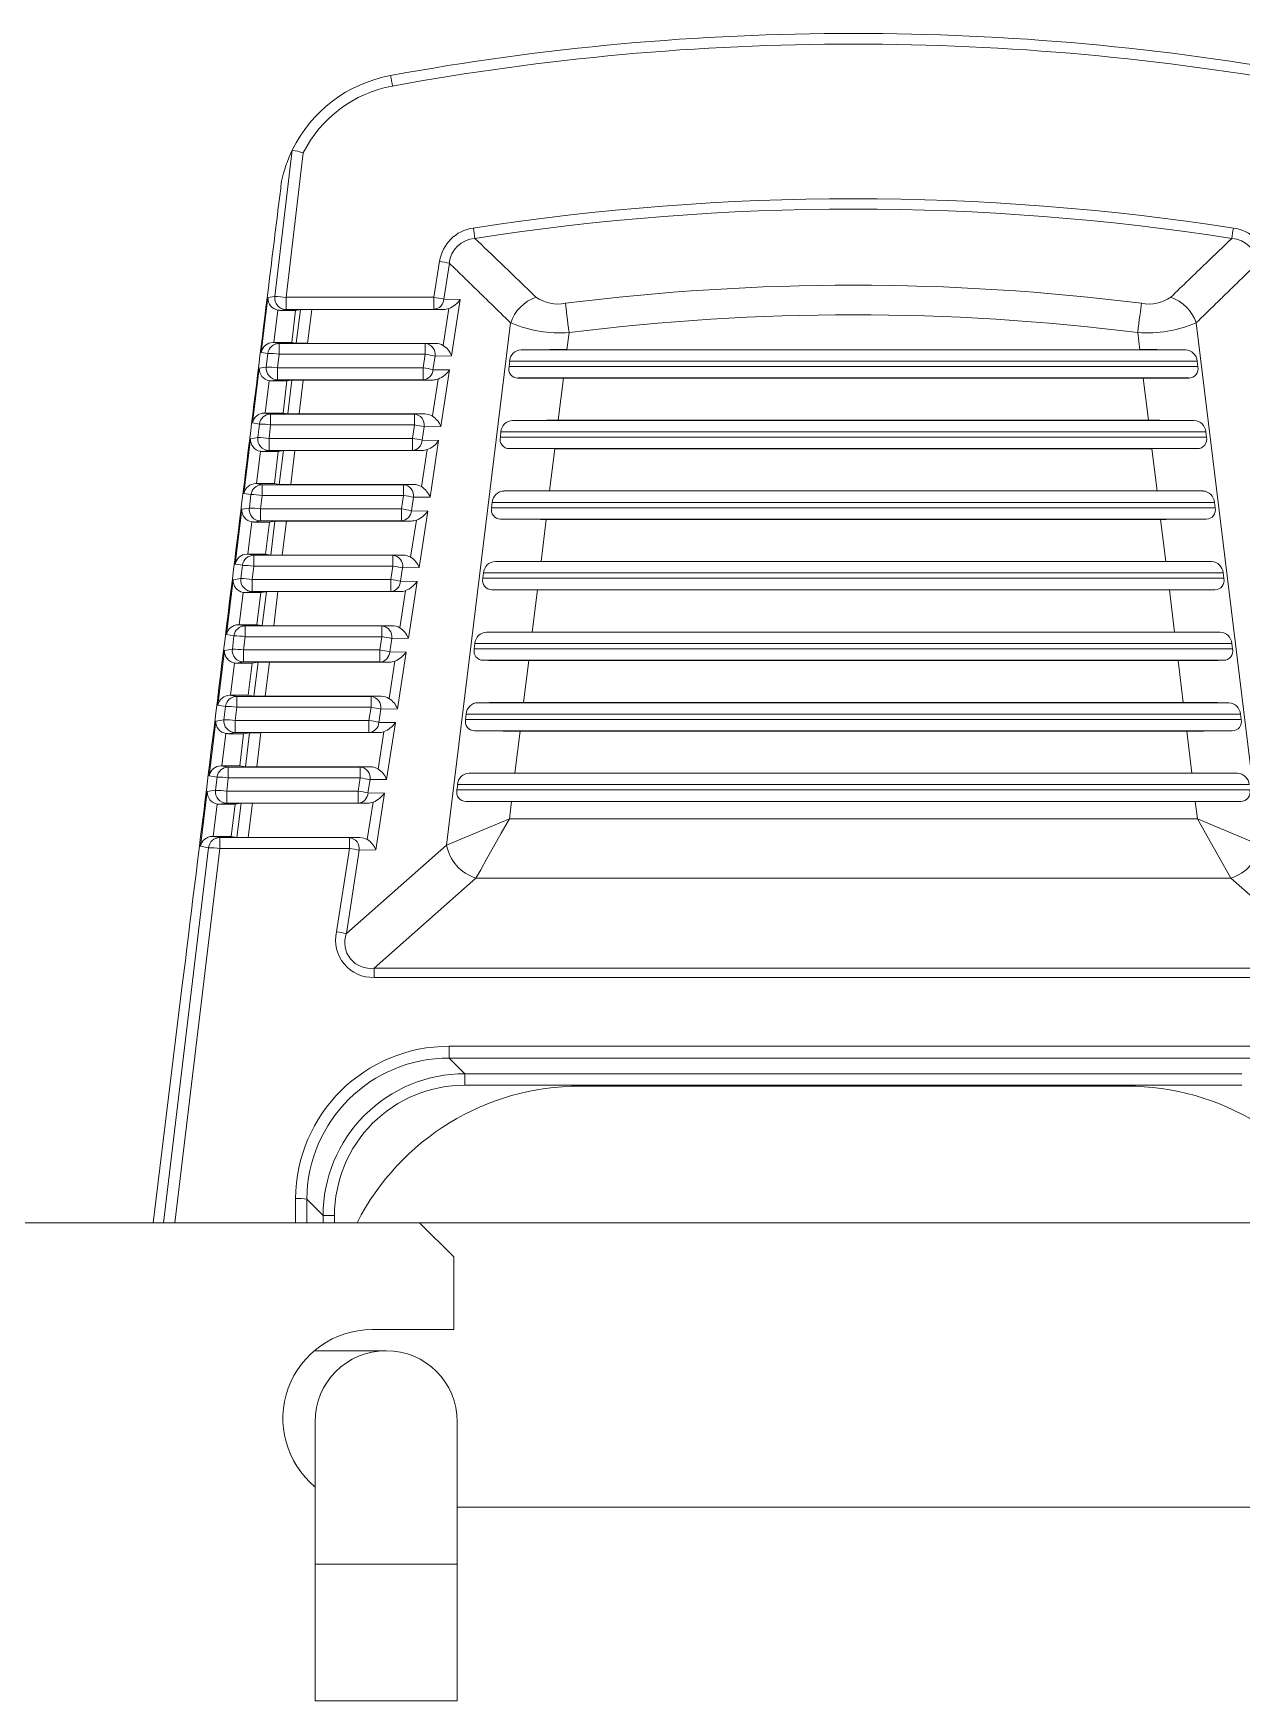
# Model space of a CAD drawing. Extents: x 7 to 113, y 1 to 87.
# Drawn here: x 48.288 to 49.349, y 40.438 to 41.903 of the extents above; entities that cross this region are included whole.
import ezdxf

# ---------------------------------------------------------------- set-up
doc = ezdxf.new("R2010")
doc.units = 0
doc.header["$MEASUREMENT"] = 0
doc.layers.add('OBJECT', color=7, linetype='CONTINUOUS')

msp = doc.modelspace()

# ---------------------------------------------------------------- linework, layer by layer
at = {"layer": 'OBJECT', "lineweight": 15}
for p, q in [((48.5, 41.6719), (48.5154, 41.8006)), ((48.5251, 41.7982), (48.5099, 41.6713)), ((48.6399, 41.6713), (48.6448, 41.7029)), ((48.6534, 41.7013), (48.6485, 41.6697)), ((48.4881, 41.6229), (48.494, 41.671)), ((48.494, 41.671), (48.5, 41.6719)), ((48.5099, 41.6713), (48.6399, 41.6713)), ((48.5099, 41.6713), (48.5099, 41.6607)), ((48.6399, 41.6713), (48.6399, 41.6607)), ((48.6485, 41.6697), (48.663, 41.6695)), ((48.663, 41.6695), (48.6554, 41.6199)), ((48.5027, 41.66), (48.4993, 41.6316)), ((48.5099, 41.6607), (48.5045, 41.6598)), ((48.5183, 41.6598), (48.5045, 41.6598)), ((48.6399, 41.6607), (48.5099, 41.6607)), ((48.5149, 41.6316), (48.5183, 41.6598)), ((48.5183, 41.6598), (48.5225, 41.6605)), ((48.5189, 41.6309), (48.5225, 41.6605)), ((48.5325, 41.6606), (48.5289, 41.6308)), ((48.5325, 41.6606), (48.6484, 41.6606)), ((48.6484, 41.6606), (48.6399, 41.6607)), ((48.648, 41.629), (48.653, 41.6614)), ((48.6509, 41.19), (48.7072, 41.6488)), ((48.7585, 41.6403), (48.7567, 41.6252)), ((49.2581, 41.6403), (49.2599, 41.6252)), ((49.3657, 41.19), (49.3094, 41.6488)), ((48.494, 41.6219), (48.4881, 41.6229)), ((48.4925, 41.61), (48.494, 41.6219)), ((48.4985, 41.6316), (48.5039, 41.6307)), ((48.4985, 41.6316), (48.4993, 41.6316)), ((48.4993, 41.6316), (48.5149, 41.6316)), ((48.5039, 41.6212), (48.5024, 41.6093)), ((48.5039, 41.6307), (48.5039, 41.6212)), ((48.5039, 41.6307), (48.6322, 41.6307)), ((48.6322, 41.6212), (48.5039, 41.6212)), ((48.5189, 41.6309), (48.5149, 41.6316)), ((48.6414, 41.6308), (48.5289, 41.6308)), ((48.6304, 41.6093), (48.6322, 41.6212)), ((48.6322, 41.6307), (48.6414, 41.6308)), ((48.6322, 41.6212), (48.6322, 41.6307)), ((48.7166, 41.6251), (49.3, 41.6251)), ((49.2599, 41.6252), (48.7567, 41.6252)), ((48.4805, 41.5609), (48.4864, 41.609)), ((48.4864, 41.609), (48.4925, 41.61)), ((48.5024, 41.6093), (48.5024, 41.5988)), ((48.5024, 41.6093), (48.6304, 41.6093)), ((48.6304, 41.5988), (48.6304, 41.6093)), ((48.6408, 41.6196), (48.639, 41.6077)), ((48.639, 41.6077), (48.6535, 41.6075)), ((48.6554, 41.6199), (48.6408, 41.6196)), ((48.6535, 41.6075), (48.6459, 41.5578)), ((48.7058, 41.6104), (48.7064, 41.6151)), ((48.7058, 41.6104), (49.3109, 41.6104)), ((49.3103, 41.6151), (48.7064, 41.6151)), ((49.3109, 41.6104), (49.3103, 41.6151)), ((48.4951, 41.598), (48.4916, 41.5696)), ((48.5024, 41.5988), (48.4969, 41.5978)), ((48.5107, 41.5978), (48.4969, 41.5978)), ((48.6304, 41.5988), (48.5024, 41.5988)), ((48.5073, 41.5696), (48.5107, 41.5978)), ((48.5107, 41.5978), (48.515, 41.5985)), ((48.5115, 41.5689), (48.515, 41.5985)), ((48.525, 41.5986), (48.5215, 41.5688)), ((48.525, 41.5986), (48.6389, 41.5986)), ((48.6389, 41.5986), (48.6304, 41.5988)), ((48.6385, 41.567), (48.6435, 41.5994)), ((49.3031, 41.6004), (48.7136, 41.6004)), ((48.7536, 41.6002), (48.7491, 41.5632)), ((48.7536, 41.6002), (49.263, 41.6002)), ((49.263, 41.6002), (49.2676, 41.5632)), ((48.4909, 41.5696), (48.4964, 41.5687)), ((48.4909, 41.5696), (48.4916, 41.5696)), ((48.4916, 41.5696), (48.5073, 41.5696)), ((48.4964, 41.5687), (48.4964, 41.5592)), ((48.4964, 41.5687), (48.6227, 41.5687)), ((48.5115, 41.5689), (48.5073, 41.5696)), ((48.6318, 41.5688), (48.5215, 41.5688)), ((48.6227, 41.5687), (48.6318, 41.5688)), ((48.6227, 41.5592), (48.6227, 41.5687)), ((48.709, 41.5631), (49.3077, 41.5631)), ((49.2676, 41.5632), (48.7491, 41.5632)), ((48.4788, 41.547), (48.4851, 41.548)), ((48.4865, 41.5599), (48.4805, 41.5609)), ((48.4851, 41.548), (48.4865, 41.5599)), ((48.4964, 41.5592), (48.495, 41.5473)), ((48.6227, 41.5592), (48.4964, 41.5592)), ((48.6209, 41.5473), (48.6227, 41.5592)), ((48.6313, 41.5576), (48.6295, 41.5457)), ((48.6459, 41.5578), (48.6313, 41.5576)), ((48.6982, 41.5484), (48.6987, 41.5531)), ((48.6982, 41.5484), (49.3185, 41.5484)), ((49.3179, 41.5531), (48.6987, 41.5531)), ((49.3185, 41.5484), (49.3179, 41.5531)), ((48.4729, 41.4989), (48.4788, 41.547)), ((48.4875, 41.536), (48.484, 41.5076)), ((48.495, 41.5368), (48.4892, 41.5358)), ((48.5031, 41.5358), (48.4892, 41.5358)), ((48.495, 41.5473), (48.495, 41.5368)), ((48.495, 41.5473), (48.6209, 41.5473)), ((48.6209, 41.5368), (48.495, 41.5368)), ((48.4997, 41.5076), (48.5031, 41.5358)), ((48.5031, 41.5358), (48.5076, 41.5366)), ((48.504, 41.5069), (48.5076, 41.5366)), ((48.5176, 41.5367), (48.514, 41.5068)), ((48.5176, 41.5367), (48.6294, 41.5367)), ((48.6209, 41.5368), (48.6209, 41.5473)), ((48.6294, 41.5367), (48.6209, 41.5368)), ((48.629, 41.5049), (48.634, 41.5375)), ((48.6295, 41.5457), (48.644, 41.5455)), ((48.644, 41.5455), (48.6364, 41.4958)), ((49.3107, 41.5384), (48.706, 41.5384)), ((48.746, 41.5382), (48.7415, 41.5012)), ((48.746, 41.5382), (49.2706, 41.5382)), ((49.2706, 41.5382), (49.2752, 41.5012)), ((48.4833, 41.5076), (48.489, 41.5066)), ((48.4833, 41.5076), (48.484, 41.5076)), ((48.484, 41.5076), (48.4997, 41.5076)), ((48.489, 41.5066), (48.489, 41.4972)), ((48.489, 41.5066), (48.6132, 41.5066)), ((48.504, 41.5069), (48.4997, 41.5076)), ((48.6223, 41.5068), (48.514, 41.5068)), ((48.6132, 41.5066), (48.6223, 41.5068)), ((48.6132, 41.4972), (48.6132, 41.5066)), ((48.4791, 41.4979), (48.4729, 41.4989)), ((48.4777, 41.486), (48.4791, 41.4979)), ((48.489, 41.4972), (48.4876, 41.4853)), ((48.6132, 41.4972), (48.489, 41.4972)), ((48.6114, 41.4853), (48.6132, 41.4972)), ((48.6218, 41.4956), (48.62, 41.4838)), ((48.6364, 41.4958), (48.6218, 41.4956)), ((48.6905, 41.4864), (48.6911, 41.4911)), ((49.3255, 41.4911), (48.6911, 41.4911)), ((48.7014, 41.5011), (49.3153, 41.5011)), ((49.2752, 41.5012), (48.7415, 41.5012)), ((49.3261, 41.4864), (49.3255, 41.4911)), ((48.4653, 41.4369), (48.4712, 41.485)), ((48.4712, 41.485), (48.4777, 41.486)), ((48.4876, 41.4748), (48.4816, 41.4738)), ((48.4876, 41.4853), (48.4876, 41.4748)), ((48.4876, 41.4853), (48.6114, 41.4853)), ((48.6114, 41.4748), (48.4876, 41.4748)), ((48.4955, 41.4738), (48.5002, 41.4746)), ((48.4966, 41.4448), (48.5002, 41.4746)), ((48.5102, 41.4747), (48.5066, 41.4447)), ((48.5102, 41.4747), (48.6198, 41.4747)), ((48.6114, 41.4748), (48.6114, 41.4853)), ((48.6198, 41.4747), (48.6114, 41.4748)), ((48.6194, 41.4429), (48.6244, 41.4755)), ((48.62, 41.4838), (48.6345, 41.4835)), ((48.6345, 41.4835), (48.6269, 41.4338)), ((48.6905, 41.4864), (49.3261, 41.4864)), ((49.3183, 41.4764), (48.6983, 41.4764)), ((48.7384, 41.4762), (48.7339, 41.4392)), ((48.7384, 41.4762), (49.2782, 41.4762)), ((49.2782, 41.4762), (49.2828, 41.4392)), ((48.4799, 41.474), (48.4764, 41.4456)), ((48.4955, 41.4738), (48.4816, 41.4738)), ((48.492, 41.4456), (48.4955, 41.4738)), ((48.4757, 41.4456), (48.4815, 41.4446)), ((48.4757, 41.4456), (48.4764, 41.4456)), ((48.4764, 41.4456), (48.492, 41.4456)), ((48.4966, 41.4448), (48.492, 41.4456)), ((48.4716, 41.4358), (48.4653, 41.4369)), ((48.4702, 41.4241), (48.4716, 41.4358)), ((48.4815, 41.4351), (48.4801, 41.4234)), ((48.4815, 41.4446), (48.4815, 41.4351)), ((48.4815, 41.4446), (48.6037, 41.4446)), ((48.6037, 41.4351), (48.4815, 41.4351)), ((48.6128, 41.4447), (48.5066, 41.4447)), ((48.6019, 41.4234), (48.6037, 41.4351)), ((48.6037, 41.4446), (48.6128, 41.4447)), ((48.6037, 41.4351), (48.6037, 41.4446)), ((48.6123, 41.4336), (48.6105, 41.4218)), ((48.6269, 41.4338), (48.6123, 41.4336)), ((48.6938, 41.4391), (49.3229, 41.4391)), ((49.2828, 41.4392), (48.7339, 41.4392)), ((48.4577, 41.3749), (48.4636, 41.423)), ((48.4636, 41.423), (48.4702, 41.4241)), ((48.4801, 41.4234), (48.4801, 41.4128)), ((48.4801, 41.4234), (48.6019, 41.4234)), ((48.6019, 41.4128), (48.6019, 41.4234)), ((48.6105, 41.4218), (48.625, 41.4216)), ((48.625, 41.4216), (48.6174, 41.3717)), ((48.6829, 41.4244), (48.6835, 41.4291)), ((48.6829, 41.4244), (49.3337, 41.4244)), ((49.3331, 41.4291), (48.6835, 41.4291)), ((49.3337, 41.4244), (49.3331, 41.4291)), ((48.4723, 41.412), (48.4688, 41.3836)), ((48.4801, 41.4128), (48.474, 41.4118)), ((48.4879, 41.4118), (48.474, 41.4118)), ((48.6019, 41.4128), (48.4801, 41.4128)), ((48.4844, 41.3836), (48.4879, 41.4118)), ((48.4879, 41.4118), (48.4927, 41.4126)), ((48.4891, 41.3828), (48.4927, 41.4126)), ((48.5027, 41.4127), (48.4991, 41.3827)), ((48.5027, 41.4127), (48.6103, 41.4127)), ((48.6103, 41.4127), (48.6019, 41.4128)), ((48.6099, 41.3809), (48.6149, 41.4135)), ((49.3259, 41.4144), (48.6907, 41.4144)), ((48.7308, 41.4142), (48.7262, 41.3772)), ((48.7308, 41.4142), (49.2859, 41.4142)), ((49.2859, 41.4142), (49.2904, 41.3772)), ((48.4642, 41.3738), (48.4577, 41.3749)), ((48.4628, 41.3621), (48.4642, 41.3738)), ((48.4681, 41.3836), (48.4741, 41.3826)), ((48.4681, 41.3836), (48.4688, 41.3836)), ((48.4688, 41.3836), (48.4844, 41.3836)), ((48.4741, 41.3731), (48.4727, 41.3614)), ((48.4741, 41.3826), (48.4741, 41.3731)), ((48.4741, 41.3826), (48.5942, 41.3826)), ((48.5942, 41.3731), (48.4741, 41.3731)), ((48.4891, 41.3828), (48.4844, 41.3836)), ((48.6033, 41.3827), (48.4991, 41.3827)), ((48.5924, 41.3614), (48.5942, 41.3731)), ((48.5942, 41.3826), (48.6033, 41.3827)), ((48.5942, 41.3731), (48.5942, 41.3826)), ((48.6174, 41.3717), (48.6028, 41.3715)), ((48.6861, 41.3771), (49.3305, 41.3771)), ((49.2904, 41.3772), (48.7262, 41.3772)), ((48.4501, 41.3129), (48.456, 41.361)), ((48.456, 41.361), (48.4628, 41.3621)), ((48.4727, 41.3614), (48.4727, 41.3509)), ((48.4727, 41.3614), (48.5924, 41.3614)), ((48.5924, 41.3509), (48.5924, 41.3614)), ((48.6028, 41.3715), (48.601, 41.3598)), ((48.601, 41.3598), (48.6155, 41.3596)), ((48.6155, 41.3596), (48.6078, 41.3097)), ((48.6753, 41.3624), (48.6759, 41.3671)), ((48.6753, 41.3624), (49.3413, 41.3624)), ((49.3407, 41.3671), (48.6759, 41.3671)), ((49.3413, 41.3624), (49.3407, 41.3671)), ((48.4647, 41.35), (48.4612, 41.3216)), ((48.4727, 41.3509), (48.4664, 41.3498)), ((48.4803, 41.3498), (48.4664, 41.3498)), ((48.5924, 41.3509), (48.4727, 41.3509)), ((48.4768, 41.3216), (48.4803, 41.3498)), ((48.4803, 41.3498), (48.4853, 41.3507)), ((48.4817, 41.3208), (48.4853, 41.3507)), ((48.4953, 41.3507), (48.4917, 41.3207)), ((48.4953, 41.3507), (48.6008, 41.3507)), ((48.6008, 41.3507), (48.5924, 41.3509)), ((48.6004, 41.3188), (48.6054, 41.3516)), ((49.3335, 41.3524), (48.6831, 41.3524)), ((48.7232, 41.3522), (48.7186, 41.3152)), ((48.7232, 41.3522), (49.2935, 41.3522)), ((49.2935, 41.3522), (49.298, 41.3152)), ((48.4605, 41.3216), (48.4667, 41.3206)), ((48.4605, 41.3216), (48.4612, 41.3216)), ((48.4612, 41.3216), (48.4768, 41.3216)), ((48.4667, 41.3206), (48.4667, 41.3111)), ((48.4667, 41.3206), (48.5846, 41.3206)), ((48.4817, 41.3208), (48.4768, 41.3216)), ((48.5938, 41.3207), (48.4917, 41.3207)), ((48.5846, 41.3206), (48.5938, 41.3207)), ((48.5846, 41.3111), (48.5846, 41.3206)), ((48.6785, 41.3151), (49.3381, 41.3151)), ((49.298, 41.3152), (48.7186, 41.3152)), ((48.4424, 41.2509), (48.4483, 41.299)), ((48.4483, 41.299), (48.4554, 41.3001)), ((48.4568, 41.3118), (48.4501, 41.3129)), ((48.4554, 41.3001), (48.4568, 41.3118)), ((48.4667, 41.3111), (48.4653, 41.2994)), ((48.4653, 41.2994), (48.4653, 41.2889)), ((48.4653, 41.2994), (48.5828, 41.2994)), ((48.5846, 41.3111), (48.4667, 41.3111)), ((48.5828, 41.2994), (48.5846, 41.3111)), ((48.5828, 41.2889), (48.5828, 41.2994)), ((48.5932, 41.3095), (48.5914, 41.2978)), ((48.6078, 41.3097), (48.5932, 41.3095)), ((48.6677, 41.3004), (48.6683, 41.3051)), ((48.6677, 41.3004), (49.3489, 41.3004)), ((49.3484, 41.3051), (48.6683, 41.3051)), ((49.3489, 41.3004), (49.3484, 41.3051)), ((48.4571, 41.288), (48.4536, 41.2596)), ((48.4653, 41.2889), (48.4588, 41.2878)), ((48.4727, 41.2878), (48.4588, 41.2878)), ((48.5828, 41.2889), (48.4653, 41.2889)), ((48.4692, 41.2596), (48.4727, 41.2878)), ((48.4727, 41.2878), (48.4778, 41.2887)), ((48.4743, 41.2587), (48.4778, 41.2887)), ((48.4879, 41.2888), (48.4842, 41.2587)), ((48.4879, 41.2888), (48.5913, 41.2888)), ((48.5913, 41.2888), (48.5828, 41.2889)), ((48.5909, 41.2568), (48.5959, 41.2896)), ((48.5914, 41.2978), (48.606, 41.2976)), ((48.606, 41.2976), (48.5983, 41.2477)), ((49.3412, 41.2904), (48.6755, 41.2904)), ((48.7156, 41.2902), (48.711, 41.2532)), ((48.7156, 41.2902), (49.3011, 41.2902)), ((49.3011, 41.2902), (49.3056, 41.2532)), ((48.4529, 41.2596), (48.4592, 41.2585)), ((48.4529, 41.2596), (48.4536, 41.2596)), ((48.4536, 41.2596), (48.4692, 41.2596)), ((48.4592, 41.2585), (48.4592, 41.2491)), ((48.4592, 41.2585), (48.5751, 41.2585)), ((48.4743, 41.2587), (48.4692, 41.2596)), ((48.5842, 41.2587), (48.4842, 41.2587)), ((48.5751, 41.2585), (48.5842, 41.2587)), ((48.5751, 41.2491), (48.5751, 41.2585)), ((48.4493, 41.2497), (48.4424, 41.2509)), ((48.4479, 41.2381), (48.4493, 41.2497)), ((48.4592, 41.2491), (48.4578, 41.2375)), ((48.5751, 41.2491), (48.4592, 41.2491)), ((48.5733, 41.2375), (48.5751, 41.2491)), ((48.5837, 41.2475), (48.5819, 41.2359)), ((48.5983, 41.2477), (48.5837, 41.2475)), ((48.6601, 41.2384), (48.6607, 41.2431)), ((49.356, 41.2431), (48.6607, 41.2431)), ((48.6709, 41.2531), (49.3457, 41.2531)), ((49.3056, 41.2532), (48.711, 41.2532)), ((48.4348, 41.1889), (48.4407, 41.237)), ((48.4407, 41.237), (48.4479, 41.2381)), ((48.4494, 41.226), (48.446, 41.1976)), ((48.4578, 41.2269), (48.4512, 41.2258)), ((48.4651, 41.2258), (48.4512, 41.2258)), ((48.4578, 41.2375), (48.4578, 41.2269)), ((48.4578, 41.2375), (48.5733, 41.2375)), ((48.5733, 41.2269), (48.4578, 41.2269)), ((48.4616, 41.1976), (48.4651, 41.2258)), ((48.4651, 41.2258), (48.4704, 41.2267)), ((48.4668, 41.1967), (48.4704, 41.2267)), ((48.4804, 41.2268), (48.4768, 41.1966)), ((48.4804, 41.2268), (48.5818, 41.2268)), ((48.5733, 41.2269), (48.5733, 41.2375)), ((48.5818, 41.2268), (48.5733, 41.2269)), ((48.5813, 41.1948), (48.5864, 41.2276)), ((48.5819, 41.2359), (48.5965, 41.2357)), ((48.5965, 41.2357), (48.5888, 41.1857)), ((48.6601, 41.2384), (49.3566, 41.2384)), ((49.3488, 41.2284), (48.6679, 41.2284)), ((48.708, 41.2282), (48.7061, 41.2129)), ((48.708, 41.2282), (49.3087, 41.2282)), ((49.3087, 41.2282), (49.3106, 41.2129)), ((48.6509, 41.19), (48.7061, 41.2129)), ((48.7061, 41.2129), (49.3106, 41.2129)), ((49.3657, 41.19), (49.3106, 41.2129)), ((48.4453, 41.1976), (48.4518, 41.1965)), ((48.4453, 41.1976), (48.446, 41.1976)), ((48.446, 41.1976), (48.4616, 41.1976)), ((48.4518, 41.1965), (48.4518, 41.187)), ((48.4518, 41.1965), (48.5656, 41.1965)), ((48.4668, 41.1967), (48.4616, 41.1976)), ((48.5747, 41.1966), (48.4768, 41.1966)), ((48.5656, 41.1965), (48.5747, 41.1966)), ((48.5656, 41.1965), (48.5656, 41.187)), ((48.4023, 40.8582), (48.4419, 41.1877)), ((48.4518, 41.187), (48.4123, 40.8582)), ((48.4419, 41.1877), (48.4348, 41.1889)), ((48.5656, 41.187), (48.4518, 41.187)), ((48.5544, 41.1138), (48.5656, 41.187)), ((48.563, 41.1122), (48.6509, 41.19)), ((48.5742, 41.1854), (48.563, 41.1122)), ((48.5888, 41.1857), (48.5742, 41.1854)), ((48.6767, 41.1609), (48.5874, 41.0819)), ((49.3399, 41.1609), (48.6767, 41.1609)), ((49.3399, 41.1609), (49.4293, 41.0819)), ((48.5874, 41.0737), (48.5874, 41.0819)), ((48.5874, 41.0819), (49.4293, 41.0819)), ((48.4188, 41.0669), (48.3931, 40.8582)), ((49.4293, 41.0737), (48.5874, 41.0737)), ((48.6533, 41.0132), (49.3633, 41.0132)), ((48.6533, 41.0132), (48.6533, 41.0027)), ((49.3633, 41.0027), (48.6533, 41.0027)), ((48.6533, 41.0027), (48.6671, 40.989)), ((48.6671, 40.989), (49.3496, 40.989)), ((48.6671, 40.9791), (48.6671, 40.989)), ((49.3496, 40.9791), (48.6671, 40.9791)), ((49.2483, 40.9782), (48.7683, 40.9782)), ((48.5181, 40.8582), (48.5182, 40.8794)), ((48.5282, 40.8788), (48.5281, 40.8582)), ((48.5425, 40.8645), (48.5282, 40.8788)), ((48.5425, 40.8582), (48.5425, 40.8645)), ((48.5425, 40.8645), (48.5525, 40.8645)), ((48.5525, 40.8645), (48.5525, 40.8582)), ((48.6272, 40.8582), (47.4063, 40.8582)), ((48.6272, 40.8582), (49.7372, 40.8582)), ((48.6572, 40.8282), (48.6272, 40.8582)), ((48.6572, 40.8282), (48.6572, 40.7642)), ((48.6572, 40.7642), (48.5852, 40.7642)), ((48.5979, 40.7457), (48.5348, 40.7457)), ((48.5354, 40.6832), (48.5354, 40.5582)), ((48.6604, 40.5582), (48.6604, 40.6832)), ((48.6604, 40.6082), (49.4104, 40.6082)), ((48.5354, 40.5582), (48.5354, 40.4382)), ((48.5354, 40.5582), (48.5979, 40.5582)), ((48.5979, 40.5582), (48.6604, 40.5582)), ((48.6604, 40.4382), (48.6604, 40.5582)), ((48.5354, 40.4382), (48.5979, 40.4382)), ((48.5979, 40.4382), (48.6604, 40.4382))]:
    msp.add_line(p, q, dxfattribs=at)
at = {"layer": 'OBJECT', "lineweight": 15, "flags": 128}
for points in [[(48.7553, 41.666), (48.7556, 41.6639), (48.7559, 41.6613), (48.7563, 41.6584), (48.7567, 41.6551), (48.7571, 41.6517), (48.7576, 41.648), (48.7581, 41.6442), (48.7585, 41.6403)], [(49.2613, 41.666), (49.2611, 41.6639), (49.2607, 41.6613), (49.2604, 41.6584), (49.26, 41.6551), (49.2595, 41.6517), (49.2591, 41.648), (49.2586, 41.6442), (49.2581, 41.6403)], [(48.7061, 41.2129), (48.699, 41.2004), (48.6923, 41.1885), (48.6861, 41.1776), (48.6809, 41.1683), (48.6767, 41.1609)], [(49.3106, 41.2129), (49.3176, 41.2004), (49.3244, 41.1885), (49.3305, 41.1776), (49.3358, 41.1683), (49.3399, 41.1609)]]:
    msp.add_lwpolyline(points, dxfattribs=at)
at = {"layer": 'OBJECT', "lineweight": 15}
for centre, radius, start, end in [((49.0083, 39.6532), 2.25, 79.5863, 100.4137), ((49.0083, 39.6538), 2.24, 79.5863, 100.4137), ((48.6233, 41.7481), 0.12, 100.4137, 154.0782), ((48.6233, 41.7487), 0.11, 100.4137, 153.2137), ((48.3632, 41.815), 0.2439, 9.8759, 12.1037), ((48.6233, 41.7481), 0.12, 154.078, 167.8931), ((48.5051, 41.7378), 0.0636, 71.6672, 80.6802), ((49.0083, 39.5896), 2.1683, 81.1429, 98.8571), ((49.0083, 39.5891), 2.1597, 81.144, 98.856), ((48.679, 41.6978), 0.0346, 97.4997, 171.5611), ((47.9358, 41.6157), 0.7478, 8.2522, 8.9557), ((50.0808, 41.6157), 0.7478, 171.0443, 171.7478), ((49.3377, 41.6978), 0.0346, 8.4389, 82.5003), ((48.6772, 41.6991), 0.024, 93.3302, 174.7096), ((49.3394, 41.6991), 0.024, 5.2904, 86.6698), ((48.6285, 41.5905), 0.1135, 77.3608, 81.7736), ((49.0083, 39.6532), 2.0287, 82.8353, 97.1647), ((48.5046, 41.6704), 0.0106, 176.8746, 259.9964), ((48.5099, 41.6707), 0.01, 173.0102, 269.922), ((48.5012, 41.6182), 0.0537, 80.712, 91.3268), ((48.6237, 41.5589), 0.1135, 77.3604, 81.774), ((48.6392, 41.67), 0.00928, 274.1928, 358.0838), ((48.6452, 41.6815), 0.0215, 291.1849, 326.0047), ((48.7414, 41.6374), 0.036, 109.3269, 161.5398), ((48.7487, 41.6993), 0.0339, 235.426, 281.2702), ((49.268, 41.6993), 0.0339, 258.7298, 304.574), ((49.2753, 41.6374), 0.036, 18.4602, 70.6731), ((48.5045, 41.6699), 0.01, 260.0483, 270.0007), ((48.5301, 41.3355), 0.3251, 89.5893, 91.3527), ((48.6484, 41.6739), 0.0133, 269.9638, 290.1375), ((49.0083, 39.6532), 2.0027, 82.8353, 97.1647), ((48.7509, 41.7526), 0.1126, 247.1984, 273.9111), ((49.2658, 41.7526), 0.1126, 266.0889, 292.8016), ((48.4986, 41.621), 0.0106, 90.2069, 169.47), ((48.5039, 41.6207), 0.01, 90.0623, 173.0242), ((48.4952, 41.5682), 0.0537, 80.7125, 91.3259), ((48.5266, 41.9536), 0.3227, 268.6415, 270.4142), ((48.6314, 41.6211), 0.0096, 351.0466, 84.6861), ((48.616, 41.5089), 0.1135, 77.3604, 81.7739), ((48.6415, 41.6183), 0.0125, 58.4426, 90.4239), ((48.638, 41.6133), 0.0186, 20.7501, 57.6255), ((48.7168, 41.6146), 0.0105, 91.1556, 177.4612), ((48.7546, 36.1523), 5.473, 89.9782, 90.398), ((49.262, 36.1523), 5.473, 89.602, 90.0218), ((49.2996, 41.6144), 0.0107, 3.8775, 87.5057), ((48.497, 41.6084), 0.0106, 176.8749, 259.9961), ((48.5025, 41.6088), 0.01, 173.0099, 269.9223), ((48.4938, 41.5563), 0.0537, 80.7132, 91.3256), ((48.6142, 41.497), 0.1135, 77.3602, 81.7736), ((48.6297, 41.608), 0.00928, 274.1926, 358.0838), ((48.6357, 41.6195), 0.0215, 291.1843, 326.0049), ((48.7136, 41.6084), 0.00805, 165.9475, 269.8802), ((49.303, 41.6084), 0.00808, 270.3911, 13.7813), ((48.4969, 41.6079), 0.01, 260.0495, 270.0019), ((48.5227, 41.2733), 0.3253, 89.5897, 91.3518), ((48.6389, 41.6119), 0.0133, 269.9629, 290.1392), ((48.7515, 47.0597), 5.4595, 269.6015, 270.022), ((49.2651, 47.0597), 5.4595, 269.978, 270.3985), ((48.491, 41.559), 0.0106, 90.2072, 169.4699), ((48.4964, 41.5587), 0.01, 90.0617, 173.0248), ((48.5191, 41.8914), 0.3226, 268.6412, 270.4146), ((48.6218, 41.5591), 0.0096, 351.0465, 84.6864), ((48.6319, 41.5563), 0.0125, 58.4434, 90.4231), ((48.6285, 41.5512), 0.0186, 20.7507, 57.6249), ((48.7092, 41.5526), 0.0105, 91.1555, 177.4616), ((48.747, 36.0912), 5.472, 89.9781, 90.398), ((49.2697, 36.0912), 5.472, 89.602, 90.0219), ((49.3072, 41.5524), 0.0107, 3.8772, 87.5058), ((48.495, 41.5468), 0.01, 173.01, 269.9223), ((48.4863, 41.4943), 0.0537, 80.7127, 91.3259), ((48.4878, 41.5062), 0.0537, 80.7121, 91.3267), ((48.6065, 41.4468), 0.1135, 77.3609, 81.7734), ((48.706, 41.5464), 0.00805, 165.9477, 269.8801), ((49.3106, 41.5464), 0.00808, 270.391, 13.7812), ((48.4893, 41.5464), 0.0106, 176.875, 259.9961), ((48.4892, 41.5459), 0.01, 260.0503, 269.9999), ((48.5153, 41.2113), 0.3253, 89.5898, 91.3519), ((48.6047, 41.435), 0.1135, 77.3605, 81.7738), ((48.6202, 41.546), 0.00928, 274.1927, 358.0838), ((48.6294, 41.55), 0.0133, 269.9623, 290.1394), ((48.6262, 41.5575), 0.0215, 291.1842, 326.0051), ((48.7439, 46.9955), 5.4572, 269.6014, 270.0221), ((49.2727, 46.9955), 5.4572, 269.9779, 270.3986), ((48.4834, 41.497), 0.0106, 90.2069, 169.4701), ((48.489, 41.4966), 0.01, 90.0621, 173.0242), ((48.5117, 41.8294), 0.3227, 268.6412, 270.4143), ((48.6123, 41.4971), 0.0096, 351.0466, 84.6862), ((48.6224, 41.4943), 0.0125, 58.4427, 90.424), ((48.619, 41.4892), 0.0186, 20.7505, 57.6251), ((48.4803, 41.4442), 0.0537, 80.7127, 91.3262), ((48.597, 41.3848), 0.1135, 77.3606, 81.7737), ((48.7016, 41.4906), 0.0105, 91.1555, 177.4615), ((48.7394, 36.0271), 5.4741, 89.9783, 90.398), ((49.2773, 36.0271), 5.4741, 89.602, 90.0217), ((49.3148, 41.4904), 0.0107, 3.8772, 87.5059), ((48.4817, 41.4844), 0.0106, 176.8749, 259.9962), ((48.4876, 41.4848), 0.01, 173.01, 269.9223), ((48.4789, 41.4323), 0.0537, 80.7127, 91.3261), ((48.5078, 41.1495), 0.3252, 89.5894, 91.3524), ((48.5951, 41.373), 0.1135, 77.3605, 81.7737), ((48.6107, 41.4841), 0.00928, 274.1927, 358.0838), ((48.6199, 41.488), 0.0133, 269.9635, 290.1382), ((48.6167, 41.4956), 0.0215, 291.1841, 326.0055), ((48.6984, 41.4844), 0.00805, 165.9473, 269.8802), ((48.7363, 46.9368), 5.4606, 269.6015, 270.0219), ((49.2803, 46.9368), 5.4606, 269.9781, 270.3985), ((49.3183, 41.4844), 0.00808, 270.3912, 13.7813), ((48.4816, 41.4839), 0.01, 260.0489, 270.0013), ((48.4757, 41.435), 0.0106, 90.2071, 169.4699), ((48.4816, 41.4346), 0.01, 90.0619, 173.0244), ((48.4729, 41.3821), 0.0537, 80.713, 91.3258), ((48.5042, 41.7673), 0.3226, 268.6409, 270.4146), ((48.6028, 41.4351), 0.0096, 351.0467, 84.6861), ((48.5874, 41.3228), 0.1135, 77.3607, 81.7734), ((48.6129, 41.4322), 0.0125, 58.4432, 90.4236), ((48.6095, 41.4272), 0.0186, 20.7509, 57.6247), ((48.694, 41.4286), 0.0105, 91.1555, 177.4616), ((48.7318, 35.9667), 5.4725, 89.9782, 90.398), ((49.2849, 35.9667), 5.4725, 89.602, 90.0218), ((49.3224, 41.4284), 0.0107, 3.877, 87.5059), ((48.4741, 41.4224), 0.0106, 176.8747, 259.9966), ((48.4802, 41.4228), 0.01, 173.01, 269.9223), ((48.4715, 41.3704), 0.0537, 80.7125, 91.3263), ((48.5856, 41.311), 0.1135, 77.3606, 81.7737), ((48.6012, 41.4221), 0.00928, 274.1925, 358.084), ((48.6071, 41.4336), 0.0215, 291.1845, 326.0049), ((48.6907, 41.4224), 0.00805, 165.9473, 269.8802), ((49.3259, 41.4224), 0.00808, 270.3908, 13.7817), ((48.474, 41.4219), 0.01, 260.0488, 270.0012), ((48.5004, 41.0876), 0.3252, 89.5894, 91.3524), ((48.6103, 41.426), 0.0133, 269.9632, 290.1385), ((48.7287, 46.8748), 5.4606, 269.6015, 270.0219), ((49.2879, 46.8748), 5.4606, 269.9781, 270.3985), ((48.4681, 41.373), 0.0106, 90.2071, 169.47), ((48.4741, 41.3726), 0.01, 90.0619, 173.0244), ((48.4654, 41.3201), 0.0537, 80.7129, 91.326), ((48.4968, 41.7053), 0.3226, 268.641, 270.4145), ((48.5933, 41.373), 0.0096, 351.0466, 84.6862), ((48.5779, 41.2608), 0.1135, 77.3606, 81.7737), ((48.6034, 41.3702), 0.0125, 58.4429, 90.4239), ((48.5999, 41.3652), 0.0186, 20.7505, 57.6251), ((48.6864, 41.3666), 0.0105, 91.1554, 177.4615), ((48.7242, 35.9039), 5.4733, 89.9782, 90.398), ((49.2925, 35.9039), 5.4733, 89.602, 90.0218), ((49.33, 41.3664), 0.0107, 3.8771, 87.5059), ((48.4665, 41.3604), 0.0106, 176.8748, 259.9965), ((48.4727, 41.3609), 0.01, 173.0102, 269.9223), ((48.464, 41.3084), 0.0537, 80.7127, 91.326), ((48.5761, 41.2491), 0.1135, 77.3604, 81.7738), ((48.5917, 41.3601), 0.00928, 274.1927, 358.0838), ((48.5976, 41.3716), 0.0215, 291.1843, 326.0051), ((48.6831, 41.3604), 0.00805, 165.9473, 269.8803), ((49.3335, 41.3604), 0.00808, 270.3908, 13.7817), ((48.4664, 41.3599), 0.01, 260.0495, 270.0005), ((48.493, 41.0255), 0.3252, 89.5896, 91.3523), ((48.6008, 41.364), 0.0133, 269.9628, 290.1389), ((48.7211, 46.8111), 5.4589, 269.6014, 270.022), ((49.2956, 46.8111), 5.4589, 269.978, 270.3986), ((48.4605, 41.311), 0.0106, 90.207, 169.47), ((48.4667, 41.3106), 0.01, 90.0619, 173.0244), ((48.4893, 41.6433), 0.3226, 268.6411, 270.4144), ((48.5837, 41.311), 0.0096, 351.0467, 84.6861), ((48.5938, 41.3082), 0.0125, 58.4431, 90.4237), ((48.5904, 41.3031), 0.0186, 20.7508, 57.6248), ((48.6787, 41.3046), 0.0105, 91.1556, 177.4613), ((48.7166, 35.8421), 5.4731, 89.9782, 90.398), ((49.3001, 35.8421), 5.4731, 89.602, 90.0218), ((49.3376, 41.3044), 0.0107, 3.8771, 87.506), ((48.4589, 41.2984), 0.0106, 176.8748, 259.9965), ((48.4653, 41.2989), 0.01, 173.0102, 269.9223), ((48.4566, 41.2464), 0.0537, 80.7128, 91.326), ((48.458, 41.2581), 0.0537, 80.7129, 91.3259), ((48.5666, 41.1871), 0.1135, 77.3604, 81.7737), ((48.5684, 41.1987), 0.1135, 77.3607, 81.7735), ((48.6755, 41.2984), 0.00805, 165.9473, 269.8805), ((49.3411, 41.2984), 0.00808, 270.3907, 13.7815), ((48.4588, 41.2979), 0.01, 260.0497, 270), ((48.4855, 40.9635), 0.3252, 89.5896, 91.3522), ((48.5822, 41.2982), 0.00928, 274.1929, 358.0839), ((48.5913, 41.3021), 0.0133, 269.9632, 290.1385), ((48.5881, 41.3097), 0.0215, 291.1843, 326.0053), ((48.7135, 46.7501), 5.4599, 269.6015, 270.022), ((49.3032, 46.7501), 5.4599, 269.978, 270.3985), ((48.4529, 41.249), 0.0106, 90.2068, 169.47), ((48.4592, 41.2485), 0.01, 90.0619, 173.0244), ((48.4819, 41.5813), 0.3226, 268.6411, 270.4144), ((48.5742, 41.249), 0.0096, 351.0466, 84.6862), ((48.5843, 41.2462), 0.0125, 58.443, 90.4238), ((48.5809, 41.2411), 0.0186, 20.7505, 57.6251), ((48.4506, 41.196), 0.0537, 80.7128, 91.326), ((48.5589, 41.1367), 0.1135, 77.3605, 81.7737), ((48.6711, 41.2426), 0.0105, 91.1557, 177.4613), ((48.7089, 35.7799), 5.4733, 89.9782, 90.398), ((49.3077, 35.7799), 5.4733, 89.602, 90.0218), ((49.3453, 41.2424), 0.0107, 3.8777, 87.5054), ((48.4513, 41.2364), 0.0106, 176.8748, 259.9965), ((48.4578, 41.2369), 0.01, 173.0102, 269.9223), ((48.4492, 41.1844), 0.0537, 80.7128, 91.326), ((48.4512, 41.2359), 0.01, 260.0497, 270), ((48.4781, 40.9016), 0.3252, 89.5895, 91.3522), ((48.5571, 41.1251), 0.1135, 77.3605, 81.7737), ((48.5727, 41.2362), 0.00928, 274.1927, 358.0838), ((48.5818, 41.2401), 0.0133, 269.9629, 290.1389), ((48.5786, 41.2477), 0.0215, 291.1843, 326.0051), ((48.6679, 41.2364), 0.00805, 165.9473, 269.8805), ((48.7059, 46.688), 5.4598, 269.6015, 270.022), ((49.3108, 46.688), 5.4598, 269.978, 270.3985), ((49.3487, 41.2364), 0.00808, 270.3907, 13.7815), ((48.4453, 41.187), 0.0106, 90.2068, 169.4702), ((48.4518, 41.1865), 0.01, 90.0618, 173.0244), ((48.4745, 41.5193), 0.3226, 268.6412, 270.4144), ((48.5647, 41.1869), 0.0096, 351.0463, 84.6863), ((48.5748, 41.1841), 0.0125, 58.4433, 90.4235), ((48.4431, 41.134), 0.0537, 80.7128, 91.326), ((48.5494, 41.0747), 0.1135, 77.3604, 81.7737), ((48.5714, 41.1791), 0.0186, 20.7509, 57.6247), ((48.6878, 41.1967), 0.0374, 190.184, 252.8161), ((49.3289, 41.1967), 0.0374, 287.1839, 349.816), ((48.5861, 41.1063), 0.0326, 166.7659, 272.1631), ((48.5381, 41.0015), 0.1135, 77.3605, 81.7737), ((48.5843, 41.1044), 0.0228, 159.967, 277.6069), ((48.653, 40.8785), 0.1347, 89.8402, 179.6328), ((48.6529, 40.8781), 0.1247, 89.787, 179.644), ((48.667, 40.8646), 0.1245, 89.9722, 180.0278), ((48.6669, 40.8646), 0.1144, 89.9258, 180.0742), ((48.7683, 40.7582), 0.22, 90, 152.9643), ((49.2483, 40.7582), 0.22, 27.0357, 90), ((48.5202, 40.8216), 0.0578, 82.0203, 91.9199), ((48.5852, 40.6862), 0.078, 90, 230.2548), ((48.5979, 40.6832), 0.0625, 90, 180), ((48.5979, 40.6832), 0.0625, 0, 90)]:
    msp.add_arc(centre, radius, start, end, dxfattribs=at)
for points in [[(48.5154, 41.8006), (48.5154, 41.8006)], [(48.7072, 41.6488), (48.6534, 41.7013)], [(49.3094, 41.6488), (49.3633, 41.7013)]]:
    msp.add_open_spline(points, degree=1, dxfattribs=at)
for points, knots in [([(48.506, 41.7733), (48.5053, 41.7676), (48.5018, 41.7392), (48.487, 41.6198), (48.4586, 41.39), (48.4331, 41.1829), (48.4188, 41.0669)], [0, 0, 0, 0, 0.024148, 0.120739, 0.507103, 1, 1, 1, 1]), ([(48.6758, 41.723), (48.6834, 41.7158), (48.7013, 41.6987), (48.7192, 41.6814), (48.7295, 41.6714)], [0, 0, 0, 0, 0.422663, 1, 1, 1, 1]), ([(49.3408, 41.723), (49.3332, 41.7158), (49.3153, 41.6987), (49.2975, 41.6814), (49.2872, 41.6714)], [0, 0, 0, 0, 0.422663, 1, 1, 1, 1])]:
    msp.add_open_spline(points, degree=3, knots=knots, dxfattribs=at)

doc.saveas('drawing.dxf')
